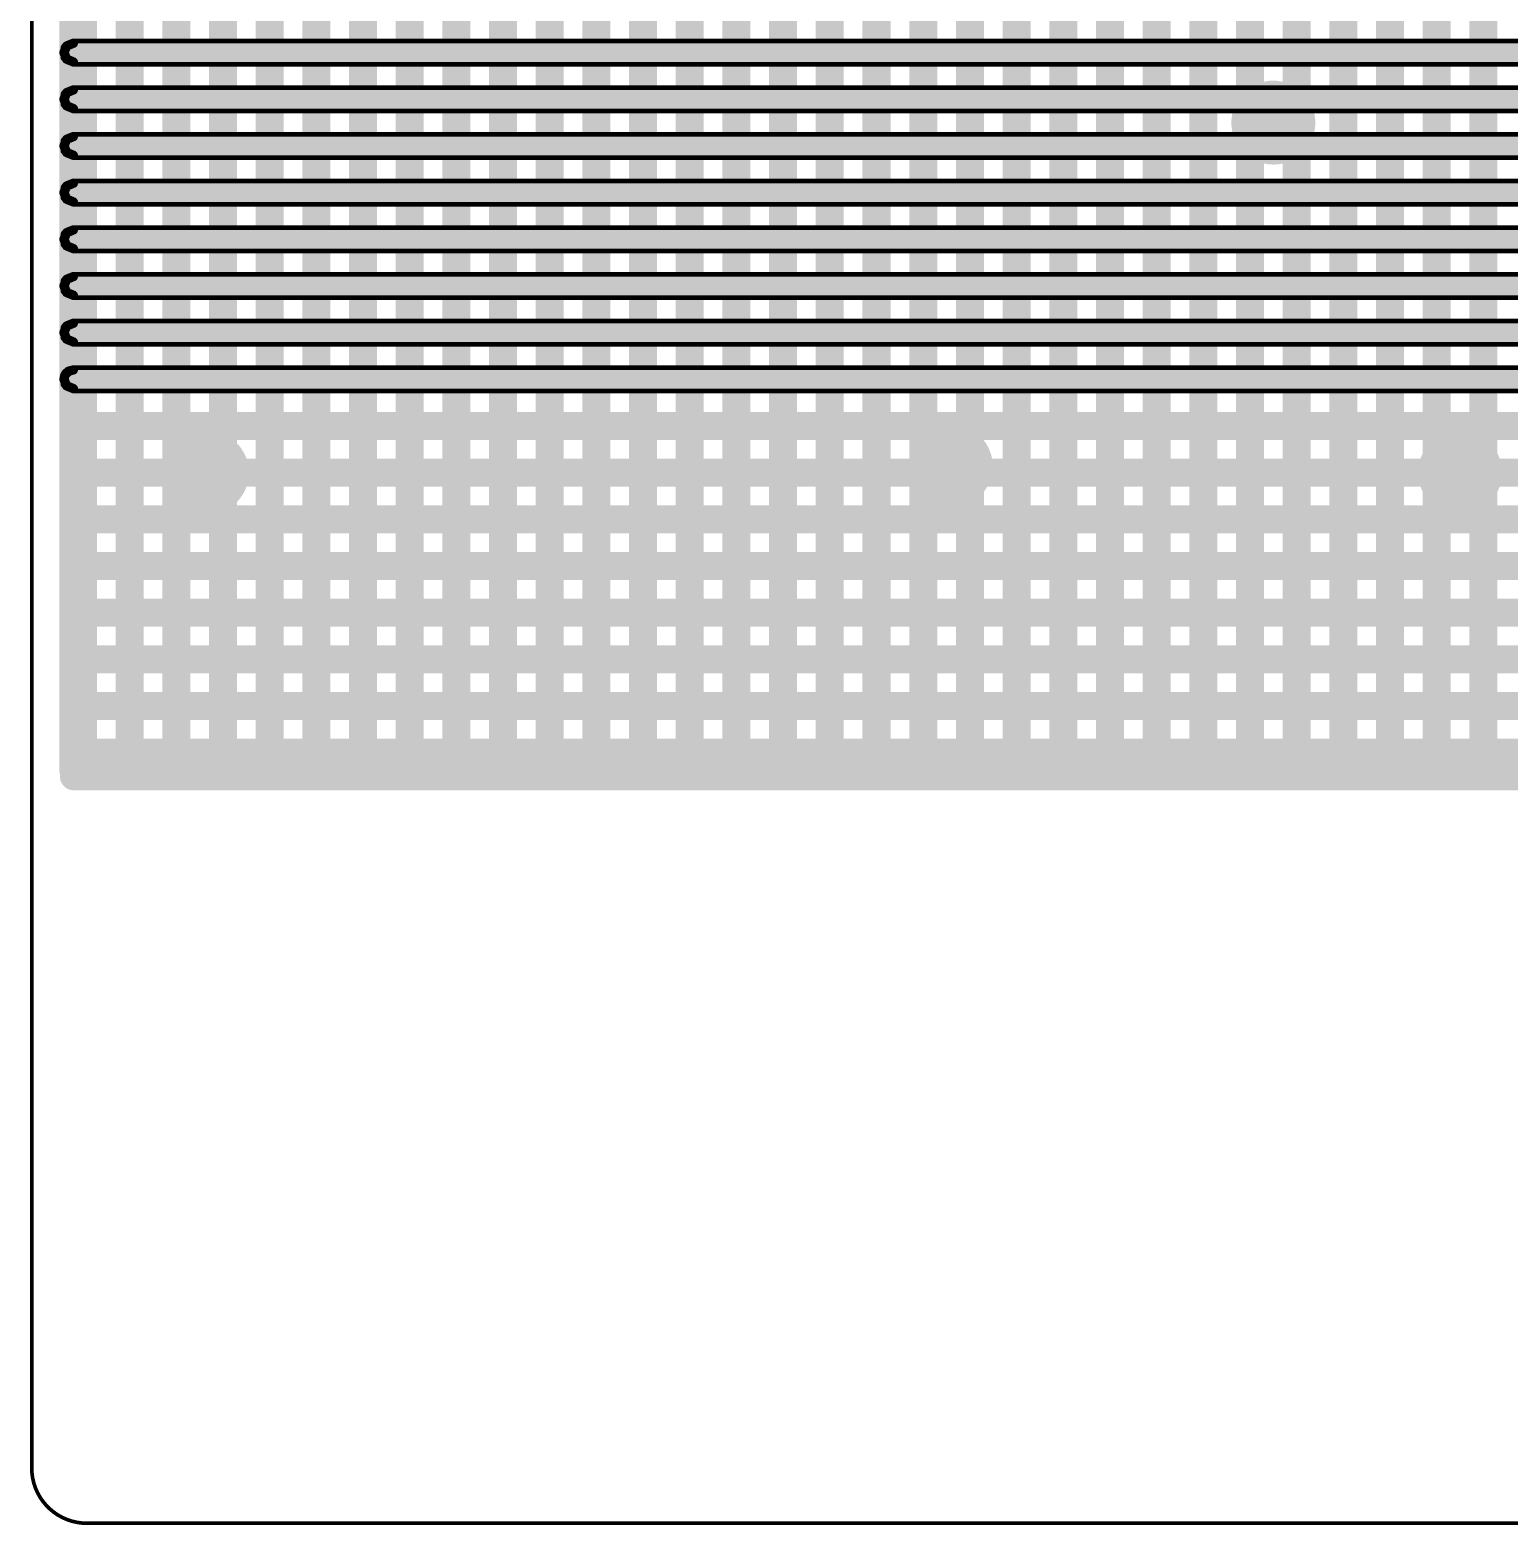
# Model space of a CAD drawing. Header units: millimetres. Extents: x 2260 to 2572, y -21 to 200.
# Drawn here: x 2325.19 to 2333.24, y 61.62 to 69.76 of the extents above; entities that cross this region are included whole.
import ezdxf

# ---------------------------------------------------------------- set-up
doc = ezdxf.new("R2010")
doc.units = ezdxf.units.MM
doc.layers.get('0').update_dxf_attribs({"lineweight": 18})
doc.layers.add('01', color=1, linetype='Continuous', lineweight=18)

# ---------------------------------------------------------------- blocks, each defined once
blk = doc.blocks.new('PAD_R1')
blk.add_lwpolyline([(0.25, 0, 0.5, 0.5, 1), (-0.25, 0, 0.5, 0.5, 1)], format="xyseb", close=True)

msp = doc.modelspace()

# ---------------------------------------------------------------- linework, layer by layer
at = {"layer": '01'}
msp.add_lwpolyline([(2325.2003, 61.9288, 0.02, 0.02, 0.414219), (2325.5003, 61.6288, 0.02, 0.02, 0), (2350.4001, 61.6288, 0.02, 0.02, 0.414219), (2350.7001, 61.9288, 0.02, 0.02, 0), (2350.7001, 141.2913, 0.02, 0.02, 0.414219), (2350.4001, 141.5913, 0.02, 0.02, 0), (2325.5003, 141.5913, 0.02, 0.02, 0.414219), (2325.2003, 141.2913, 0.02, 0.02, 0)], format="xyseb", close=True, dxfattribs=at)
for points in [[(2325.4264, 137.5361, 0.1524, 0.1524, 0), (2325.4264, 65.7287, 0.1524, 0.1524, 0)], [(2325.4782, 137.5361, 0.1524, 0.1524, 0), (2325.4782, 65.7287, 0.1524, 0.1524, 0)], [(2325.7322, 137.5361, 0.1524, 0.1524, 0), (2325.7322, 65.7287, 0.1524, 0.1524, 0)], [(2325.9862, 137.5361, 0.1524, 0.1524, 0), (2325.9862, 65.7287, 0.1524, 0.1524, 0)], [(2326.2402, 137.5361, 0.1524, 0.1524, 0), (2326.2402, 65.7287, 0.1524, 0.1524, 0)], [(2326.4942, 137.5361, 0.1524, 0.1524, 0), (2326.4942, 65.7287, 0.1524, 0.1524, 0)], [(2326.7482, 137.5361, 0.1524, 0.1524, 0), (2326.7482, 65.7287, 0.1524, 0.1524, 0)], [(2327.0022, 137.5361, 0.1524, 0.1524, 0), (2327.0022, 65.7287, 0.1524, 0.1524, 0)], [(2327.2562, 137.5361, 0.1524, 0.1524, 0), (2327.2562, 65.7287, 0.1524, 0.1524, 0)], [(2327.5102, 137.5361, 0.1524, 0.1524, 0), (2327.5102, 65.7287, 0.1524, 0.1524, 0)], [(2327.7642, 137.5361, 0.1524, 0.1524, 0), (2327.7642, 65.7287, 0.1524, 0.1524, 0)], [(2328.0182, 137.5361, 0.1524, 0.1524, 0), (2328.0182, 65.7287, 0.1524, 0.1524, 0)], [(2328.2722, 137.5361, 0.1524, 0.1524, 0), (2328.2722, 65.7287, 0.1524, 0.1524, 0)], [(2328.5262, 137.5361, 0.1524, 0.1524, 0), (2328.5262, 65.7287, 0.1524, 0.1524, 0)], [(2328.7802, 137.5361, 0.1524, 0.1524, 0), (2328.7802, 65.7287, 0.1524, 0.1524, 0)], [(2329.0342, 137.5361, 0.1524, 0.1524, 0), (2329.0342, 65.7287, 0.1524, 0.1524, 0)], [(2329.2882, 137.5361, 0.1524, 0.1524, 0), (2329.2882, 65.7287, 0.1524, 0.1524, 0)], [(2329.5422, 137.5361, 0.1524, 0.1524, 0), (2329.5422, 65.7287, 0.1524, 0.1524, 0)], [(2329.7962, 137.5361, 0.1524, 0.1524, 0), (2329.7962, 65.7287, 0.1524, 0.1524, 0)], [(2330.0502, 137.5361, 0.1524, 0.1524, 0), (2330.0502, 65.7287, 0.1524, 0.1524, 0)], [(2330.3042, 137.5361, 0.1524, 0.1524, 0), (2330.3042, 65.7287, 0.1524, 0.1524, 0)], [(2330.5582, 137.5361, 0.1524, 0.1524, 0), (2330.5582, 65.7287, 0.1524, 0.1524, 0)], [(2330.8122, 137.5361, 0.1524, 0.1524, 0), (2330.8122, 65.7287, 0.1524, 0.1524, 0)], [(2331.0662, 137.5361, 0.1524, 0.1524, 0), (2331.0662, 65.7287, 0.1524, 0.1524, 0)], [(2331.3202, 137.5361, 0.1524, 0.1524, 0), (2331.3202, 65.7287, 0.1524, 0.1524, 0)], [(2331.5742, 137.5361, 0.1524, 0.1524, 0), (2331.5742, 65.7287, 0.1524, 0.1524, 0)], [(2331.8282, 137.5361, 0.1524, 0.1524, 0), (2331.8282, 65.7287, 0.1524, 0.1524, 0)], [(2332.0822, 137.5361, 0.1524, 0.1524, 0), (2332.0822, 65.7287, 0.1524, 0.1524, 0)], [(2332.3362, 137.5361, 0.1524, 0.1524, 0), (2332.3362, 65.7287, 0.1524, 0.1524, 0)], [(2332.5902, 137.5361, 0.1524, 0.1524, 0), (2332.5902, 65.7287, 0.1524, 0.1524, 0)], [(2332.8442, 137.5361, 0.1524, 0.1524, 0), (2332.8442, 65.7287, 0.1524, 0.1524, 0)], [(2333.0982, 137.5361, 0.1524, 0.1524, 0), (2333.0982, 65.7287, 0.1524, 0.1524, 0)], [(2325.3904, 69.6693, 0.0508, 0.0508, 0), (2325.3756, 69.6333, 0.0508, 0.0508, 0)], [(2325.3815, 69.6782, 0.0254, 0.0254, 0), (2325.3629, 69.6333, 0.0254, 0.0254, 0)], [(2337.048, 69.6587, 0.0508, 0.0508, 0), (2325.3824, 69.6587, 0.0508, 0.0508, 0)], [(2325.4264, 69.6841, 0.0508, 0.0508, 0), (2325.3904, 69.6693, 0.0508, 0.0508, 0)], [(2325.4264, 69.6968, 0.0254, 0.0254, 0), (2325.3815, 69.6782, 0.0254, 0.0254, 0)], [(2337.048, 69.6841, 0.0508, 0.0508, 0), (2325.4264, 69.6841, 0.0508, 0.0508, 0)], [(2337.048, 69.6841, 0.0508, 0.0508, 0), (2325.4264, 69.6841, 0.0508, 0.0508, 0)], [(2337.0607, 69.6968, 0.0254, 0.0254, 0), (2325.4264, 69.6968, 0.0254, 0.0254, 0)], [(2337.048, 69.6333, 0.0508, 0.0508, 0), (2325.3756, 69.6333, 0.0508, 0.0508, 0)], [(2325.3756, 69.6333, 0.0508, 0.0508, 0), (2325.3904, 69.5974, 0.0508, 0.0508, 0)], [(2325.3629, 69.6333, 0.0254, 0.0254, 0), (2325.3815, 69.5884, 0.0254, 0.0254, 0)], [(2337.048, 69.6079, 0.0508, 0.0508, 0), (2325.3824, 69.6079, 0.0508, 0.0508, 0)], [(2325.3904, 69.5974, 0.0508, 0.0508, 0), (2325.4264, 69.5825, 0.0508, 0.0508, 0)], [(2325.3815, 69.5884, 0.0254, 0.0254, 0), (2325.4264, 69.5698, 0.0254, 0.0254, 0)], [(2337.048, 69.5825, 0.0508, 0.0508, 0), (2325.4264, 69.5825, 0.0508, 0.0508, 0)], [(2325.4264, 69.5825, 0.0508, 0.0508, 0), (2337.048, 69.5825, 0.0508, 0.0508, 0)], [(2325.4264, 69.5698, 0.0254, 0.0254, 0), (2337.0607, 69.5698, 0.0254, 0.0254, 0)], [(2325.3904, 69.4153, 0.0508, 0.0508, 0), (2325.3756, 69.3793, 0.0508, 0.0508, 0)], [(2325.3815, 69.4242, 0.0254, 0.0254, 0), (2325.3629, 69.3793, 0.0254, 0.0254, 0)], [(2337.048, 69.4047, 0.0508, 0.0508, 0), (2325.3824, 69.4047, 0.0508, 0.0508, 0)], [(2325.4264, 69.4301, 0.0508, 0.0508, 0), (2325.3904, 69.4153, 0.0508, 0.0508, 0)], [(2325.4264, 69.4428, 0.0254, 0.0254, 0), (2325.3815, 69.4242, 0.0254, 0.0254, 0)], [(2337.048, 69.4301, 0.0508, 0.0508, 0), (2325.4264, 69.4301, 0.0508, 0.0508, 0)], [(2337.048, 69.4301, 0.0508, 0.0508, 0), (2325.4264, 69.4301, 0.0508, 0.0508, 0)], [(2337.0607, 69.4428, 0.0254, 0.0254, 0), (2325.4264, 69.4428, 0.0254, 0.0254, 0)], [(2337.048, 69.3793, 0.0508, 0.0508, 0), (2325.3756, 69.3793, 0.0508, 0.0508, 0)], [(2325.3756, 69.3793, 0.0508, 0.0508, 0), (2325.3904, 69.3434, 0.0508, 0.0508, 0)], [(2325.3629, 69.3793, 0.0254, 0.0254, 0), (2325.3815, 69.3344, 0.0254, 0.0254, 0)], [(2337.048, 69.3539, 0.0508, 0.0508, 0), (2325.3824, 69.3539, 0.0508, 0.0508, 0)], [(2325.3904, 69.3434, 0.0508, 0.0508, 0), (2325.4264, 69.3285, 0.0508, 0.0508, 0)], [(2325.3815, 69.3344, 0.0254, 0.0254, 0), (2325.4264, 69.3158, 0.0254, 0.0254, 0)], [(2337.048, 69.3285, 0.0508, 0.0508, 0), (2325.4264, 69.3285, 0.0508, 0.0508, 0)], [(2325.4264, 69.3285, 0.0508, 0.0508, 0), (2337.048, 69.3285, 0.0508, 0.0508, 0)], [(2325.4264, 69.3158, 0.0254, 0.0254, 0), (2337.0607, 69.3158, 0.0254, 0.0254, 0)], [(2325.3904, 69.1613, 0.0508, 0.0508, 0), (2325.3756, 69.1253, 0.0508, 0.0508, 0)], [(2325.3815, 69.1702, 0.0254, 0.0254, 0), (2325.3629, 69.1253, 0.0254, 0.0254, 0)], [(2337.048, 69.1507, 0.0508, 0.0508, 0), (2325.3824, 69.1507, 0.0508, 0.0508, 0)], [(2325.4264, 69.1761, 0.0508, 0.0508, 0), (2325.3904, 69.1613, 0.0508, 0.0508, 0)], [(2325.4264, 69.1888, 0.0254, 0.0254, 0), (2325.3815, 69.1702, 0.0254, 0.0254, 0)], [(2337.048, 69.1761, 0.0508, 0.0508, 0), (2325.4264, 69.1761, 0.0508, 0.0508, 0)], [(2337.048, 69.1761, 0.0508, 0.0508, 0), (2325.4264, 69.1761, 0.0508, 0.0508, 0)], [(2337.0607, 69.1888, 0.0254, 0.0254, 0), (2325.4264, 69.1888, 0.0254, 0.0254, 0)], [(2337.048, 69.1253, 0.0508, 0.0508, 0), (2325.3756, 69.1253, 0.0508, 0.0508, 0)], [(2325.3756, 69.1253, 0.0508, 0.0508, 0), (2325.3904, 69.0894, 0.0508, 0.0508, 0)], [(2325.3629, 69.1253, 0.0254, 0.0254, 0), (2325.3815, 69.0804, 0.0254, 0.0254, 0)], [(2337.048, 69.0999, 0.0508, 0.0508, 0), (2325.3824, 69.0999, 0.0508, 0.0508, 0)], [(2325.3904, 69.0894, 0.0508, 0.0508, 0), (2325.4264, 69.0745, 0.0508, 0.0508, 0)], [(2325.3815, 69.0804, 0.0254, 0.0254, 0), (2325.4264, 69.0618, 0.0254, 0.0254, 0)], [(2337.048, 69.0745, 0.0508, 0.0508, 0), (2325.4264, 69.0745, 0.0508, 0.0508, 0)], [(2325.4264, 69.0745, 0.0508, 0.0508, 0), (2337.048, 69.0745, 0.0508, 0.0508, 0)], [(2325.4264, 69.0618, 0.0254, 0.0254, 0), (2337.0607, 69.0618, 0.0254, 0.0254, 0)], [(2325.3904, 68.9073, 0.0508, 0.0508, 0), (2325.3756, 68.8713, 0.0508, 0.0508, 0)], [(2325.4264, 68.9221, 0.0508, 0.0508, 0), (2325.3904, 68.9073, 0.0508, 0.0508, 0)], [(2325.4264, 68.9348, 0.0254, 0.0254, 0), (2325.3815, 68.9162, 0.0254, 0.0254, 0)], [(2337.048, 68.9221, 0.0508, 0.0508, 0), (2325.4264, 68.9221, 0.0508, 0.0508, 0)], [(2337.048, 68.9221, 0.0508, 0.0508, 0), (2325.4264, 68.9221, 0.0508, 0.0508, 0)], [(2337.0607, 68.9348, 0.0254, 0.0254, 0), (2325.4264, 68.9348, 0.0254, 0.0254, 0)], [(2325.3815, 68.9162, 0.0254, 0.0254, 0), (2325.3629, 68.8713, 0.0254, 0.0254, 0)], [(2337.048, 68.8713, 0.0508, 0.0508, 0), (2325.3756, 68.8713, 0.0508, 0.0508, 0)], [(2325.3756, 68.8713, 0.0508, 0.0508, 0), (2325.3904, 68.8354, 0.0508, 0.0508, 0)], [(2325.3629, 68.8713, 0.0254, 0.0254, 0), (2325.3815, 68.8264, 0.0254, 0.0254, 0)], [(2337.048, 68.8967, 0.0508, 0.0508, 0), (2325.3824, 68.8967, 0.0508, 0.0508, 0)], [(2337.048, 68.8459, 0.0508, 0.0508, 0), (2325.3824, 68.8459, 0.0508, 0.0508, 0)], [(2325.3904, 68.8354, 0.0508, 0.0508, 0), (2325.4264, 68.8205, 0.0508, 0.0508, 0)], [(2325.3815, 68.8264, 0.0254, 0.0254, 0), (2325.4264, 68.8078, 0.0254, 0.0254, 0)], [(2337.048, 68.8205, 0.0508, 0.0508, 0), (2325.4264, 68.8205, 0.0508, 0.0508, 0)], [(2325.4264, 68.8205, 0.0508, 0.0508, 0), (2337.048, 68.8205, 0.0508, 0.0508, 0)], [(2325.4264, 68.8078, 0.0254, 0.0254, 0), (2337.0607, 68.8078, 0.0254, 0.0254, 0)], [(2325.4264, 68.6681, 0.0508, 0.0508, 0), (2325.3904, 68.6533, 0.0508, 0.0508, 0)], [(2325.4264, 68.6808, 0.0254, 0.0254, 0), (2325.3815, 68.6622, 0.0254, 0.0254, 0)], [(2337.048, 68.6681, 0.0508, 0.0508, 0), (2325.4264, 68.6681, 0.0508, 0.0508, 0)], [(2337.048, 68.6681, 0.0508, 0.0508, 0), (2325.4264, 68.6681, 0.0508, 0.0508, 0)], [(2337.0607, 68.6808, 0.0254, 0.0254, 0), (2325.4264, 68.6808, 0.0254, 0.0254, 0)], [(2325.3904, 68.6533, 0.0508, 0.0508, 0), (2325.3756, 68.6173, 0.0508, 0.0508, 0)], [(2325.3815, 68.6622, 0.0254, 0.0254, 0), (2325.3629, 68.6173, 0.0254, 0.0254, 0)], [(2337.048, 68.6173, 0.0508, 0.0508, 0), (2325.3756, 68.6173, 0.0508, 0.0508, 0)], [(2325.3756, 68.6173, 0.0508, 0.0508, 0), (2325.3904, 68.5814, 0.0508, 0.0508, 0)], [(2325.3629, 68.6173, 0.0254, 0.0254, 0), (2325.3815, 68.5724, 0.0254, 0.0254, 0)], [(2337.048, 68.6427, 0.0508, 0.0508, 0), (2325.3824, 68.6427, 0.0508, 0.0508, 0)], [(2337.048, 68.5919, 0.0508, 0.0508, 0), (2325.3824, 68.5919, 0.0508, 0.0508, 0)], [(2325.3904, 68.5814, 0.0508, 0.0508, 0), (2325.4264, 68.5665, 0.0508, 0.0508, 0)], [(2325.3815, 68.5724, 0.0254, 0.0254, 0), (2325.4264, 68.5538, 0.0254, 0.0254, 0)], [(2337.048, 68.5665, 0.0508, 0.0508, 0), (2325.4264, 68.5665, 0.0508, 0.0508, 0)], [(2325.4264, 68.5665, 0.0508, 0.0508, 0), (2337.048, 68.5665, 0.0508, 0.0508, 0)], [(2325.4264, 68.5538, 0.0254, 0.0254, 0), (2337.0607, 68.5538, 0.0254, 0.0254, 0)], [(2325.3904, 68.3993, 0.0508, 0.0508, 0), (2325.3756, 68.3633, 0.0508, 0.0508, 0)], [(2325.3815, 68.4082, 0.0254, 0.0254, 0), (2325.3629, 68.3633, 0.0254, 0.0254, 0)], [(2337.048, 68.3633, 0.0508, 0.0508, 0), (2325.3756, 68.3633, 0.0508, 0.0508, 0)], [(2325.3756, 68.3633, 0.0508, 0.0508, 0), (2325.3904, 68.3274, 0.0508, 0.0508, 0)], [(2325.3629, 68.3633, 0.0254, 0.0254, 0), (2325.3815, 68.3184, 0.0254, 0.0254, 0)], [(2337.048, 68.3887, 0.0508, 0.0508, 0), (2325.3824, 68.3887, 0.0508, 0.0508, 0)], [(2337.048, 68.3379, 0.0508, 0.0508, 0), (2325.3824, 68.3379, 0.0508, 0.0508, 0)], [(2325.4264, 68.4141, 0.0508, 0.0508, 0), (2325.3904, 68.3993, 0.0508, 0.0508, 0)], [(2325.4264, 68.4268, 0.0254, 0.0254, 0), (2325.3815, 68.4082, 0.0254, 0.0254, 0)], [(2337.048, 68.4141, 0.0508, 0.0508, 0), (2325.4264, 68.4141, 0.0508, 0.0508, 0)], [(2337.048, 68.4141, 0.0508, 0.0508, 0), (2325.4264, 68.4141, 0.0508, 0.0508, 0)], [(2337.0607, 68.4268, 0.0254, 0.0254, 0), (2325.4264, 68.4268, 0.0254, 0.0254, 0)], [(2325.3904, 68.3274, 0.0508, 0.0508, 0), (2325.4264, 68.3125, 0.0508, 0.0508, 0)], [(2325.3815, 68.3184, 0.0254, 0.0254, 0), (2325.4264, 68.2998, 0.0254, 0.0254, 0)], [(2337.048, 68.3125, 0.0508, 0.0508, 0), (2325.4264, 68.3125, 0.0508, 0.0508, 0)], [(2325.4264, 68.3125, 0.0508, 0.0508, 0), (2337.048, 68.3125, 0.0508, 0.0508, 0)], [(2325.4264, 68.2998, 0.0254, 0.0254, 0), (2337.0607, 68.2998, 0.0254, 0.0254, 0)], [(2325.3904, 68.1453, 0.0508, 0.0508, 0), (2325.3756, 68.1093, 0.0508, 0.0508, 0)], [(2325.3815, 68.1542, 0.0254, 0.0254, 0), (2325.3629, 68.1093, 0.0254, 0.0254, 0)], [(2337.048, 68.1093, 0.0508, 0.0508, 0), (2325.3756, 68.1093, 0.0508, 0.0508, 0)], [(2325.3756, 68.1093, 0.0508, 0.0508, 0), (2325.3904, 68.0734, 0.0508, 0.0508, 0)], [(2325.3629, 68.1093, 0.0254, 0.0254, 0), (2325.3815, 68.0644, 0.0254, 0.0254, 0)], [(2337.048, 68.1347, 0.0508, 0.0508, 0), (2325.3824, 68.1347, 0.0508, 0.0508, 0)], [(2325.4264, 68.1601, 0.0508, 0.0508, 0), (2325.3904, 68.1453, 0.0508, 0.0508, 0)], [(2325.4264, 68.1728, 0.0254, 0.0254, 0), (2325.3815, 68.1542, 0.0254, 0.0254, 0)], [(2337.048, 68.1601, 0.0508, 0.0508, 0), (2325.4264, 68.1601, 0.0508, 0.0508, 0)], [(2337.048, 68.1601, 0.0508, 0.0508, 0), (2325.4264, 68.1601, 0.0508, 0.0508, 0)], [(2337.0607, 68.1728, 0.0254, 0.0254, 0), (2325.4264, 68.1728, 0.0254, 0.0254, 0)], [(2337.048, 68.0839, 0.0508, 0.0508, 0), (2325.3824, 68.0839, 0.0508, 0.0508, 0)], [(2325.3904, 68.0734, 0.0508, 0.0508, 0), (2325.4264, 68.0585, 0.0508, 0.0508, 0)], [(2325.3815, 68.0644, 0.0254, 0.0254, 0), (2325.4264, 68.0458, 0.0254, 0.0254, 0)], [(2337.048, 68.0585, 0.0508, 0.0508, 0), (2325.4264, 68.0585, 0.0508, 0.0508, 0)], [(2325.4264, 68.0585, 0.0508, 0.0508, 0), (2337.048, 68.0585, 0.0508, 0.0508, 0)], [(2325.4264, 68.0458, 0.0254, 0.0254, 0), (2337.0607, 68.0458, 0.0254, 0.0254, 0)], [(2325.3815, 67.9002, 0.0254, 0.0254, 0), (2325.3629, 67.8553, 0.0254, 0.0254, 0)], [(2325.3801, 67.8762, 0.0508, 0.0508, 0), (2325.3756, 67.8553, 0.0508, 0.0508, 0)], [(2350.5249, 67.8553, 0.0508, 0.0508, 0), (2325.3756, 67.8553, 0.0508, 0.0508, 0)], [(2325.3756, 67.8553, 0.0508, 0.0508, 0), (2325.3904, 67.8194, 0.0508, 0.0508, 0)], [(2325.4, 67.8987, 0.0508, 0.0508, 0), (2325.3801, 67.8762, 0.0508, 0.0508, 0)], [(2339.3745, 67.8867, 0.0508, 0.0508, 0), (2325.3859, 67.8867, 0.0508, 0.0508, 0)], [(2325.4264, 67.9188, 0.0254, 0.0254, 0), (2325.3815, 67.9002, 0.0254, 0.0254, 0)], [(2325.4264, 67.9061, 0.0508, 0.0508, 0), (2325.4, 67.8987, 0.0508, 0.0508, 0)], [(2337.048, 67.9061, 0.0508, 0.0508, 0), (2325.4264, 67.9061, 0.0508, 0.0508, 0)], [(2337.0607, 67.9188, 0.0254, 0.0254, 0), (2325.4264, 67.9188, 0.0254, 0.0254, 0)], [(2325.3629, 67.8553, 0.0254, 0.0254, 0), (2325.3815, 67.8104, 0.0254, 0.0254, 0)], [(2350.5181, 67.8299, 0.0508, 0.0508, 0), (2325.3824, 67.8299, 0.0508, 0.0508, 0)], [(2325.3904, 67.8194, 0.0508, 0.0508, 0), (2325.4264, 67.8045, 0.0508, 0.0508, 0)], [(2325.3815, 67.8104, 0.0254, 0.0254, 0), (2325.4264, 67.7918, 0.0254, 0.0254, 0)], [(2350.4741, 67.8045, 0.0508, 0.0508, 0), (2325.4264, 67.8045, 0.0508, 0.0508, 0)], [(2325.4264, 67.8045, 0.0508, 0.0508, 0), (2350.4741, 67.8045, 0.0508, 0.0508, 0)], [(2325.4264, 67.7918, 0.0254, 0.0254, 0), (2350.4741, 67.7918, 0.0254, 0.0254, 0)], [(2350.4741, 67.6013, 0.1524, 0.1524, 0), (2325.4264, 67.6013, 0.1524, 0.1524, 0)], [(2350.4741, 67.3473, 0.1524, 0.1524, 0), (2325.4264, 67.3473, 0.1524, 0.1524, 0)], [(2350.4741, 67.0933, 0.1524, 0.1524, 0), (2325.4264, 67.0933, 0.1524, 0.1524, 0)], [(2350.4741, 66.8393, 0.1524, 0.1524, 0), (2325.4264, 66.8393, 0.1524, 0.1524, 0)], [(2350.4741, 66.5853, 0.1524, 0.1524, 0), (2325.4264, 66.5853, 0.1524, 0.1524, 0)], [(2350.4741, 66.3313, 0.1524, 0.1524, 0), (2325.4264, 66.3313, 0.1524, 0.1524, 0)], [(2350.4741, 66.0773, 0.1524, 0.1524, 0), (2325.4264, 66.0773, 0.1524, 0.1524, 0)], [(2350.4741, 65.8233, 0.1524, 0.1524, 0), (2325.4264, 65.8233, 0.1524, 0.1524, 0)], [(2325.4299, 65.694, 0.1524, 0.1524, 0), (2350.479, 65.694, 0.1524, 0.1524, 0)]]:
    msp.add_lwpolyline(points, format="xyseb", dxfattribs=at)

# ---------------------------------------------------------------- block references
for p, xscale, yscale in [((2325.3824, 69.6587), -0.0508, 0.0508), ((2325.3904, 69.6693), -0.0508, 0.0508), ((2325.3904, 69.6693), -0.0508, 0.0508), ((2325.3815, 69.6782), -0.0254, 0.0254), ((2325.3815, 69.6782), -0.0254, 0.0254), ((2325.4264, 69.6841), -0.0508, 0.0508), ((2325.4264, 69.6841), -0.0508, 0.0508), ((2325.4264, 69.6841), -0.0508, 0.0508), ((2325.4264, 69.6968), -0.0254, 0.0254), ((2325.4264, 69.6968), -0.0254, 0.0254), ((2325.3756, 69.6333), -0.0508, 0.0508), ((2325.3756, 69.6333), -0.0508, 0.0508), ((2325.3756, 69.6333), -0.0508, 0.0508), ((2325.3629, 69.6333), -0.0254, 0.0254), ((2325.3629, 69.6333), -0.0254, 0.0254), ((2325.3824, 69.6079), -0.0508, 0.0508), ((2325.3904, 69.5974), -0.0508, 0.0508), ((2325.3904, 69.5974), -0.0508, 0.0508), ((2325.3815, 69.5884), -0.0254, 0.0254), ((2325.3815, 69.5884), -0.0254, 0.0254), ((2325.4264, 69.5825), -0.0508, 0.0508), ((2325.4264, 69.5825), -0.0508, 0.0508), ((2325.4264, 69.5825), -0.0508, 0.0508), ((2325.4264, 69.5698), -0.0254, 0.0254), ((2325.4264, 69.5698), -0.0254, 0.0254), ((2325.3824, 69.4047), -0.0508, 0.0508), ((2325.3904, 69.4153), -0.0508, 0.0508), ((2325.3904, 69.4153), -0.0508, 0.0508), ((2325.3815, 69.4242), -0.0254, 0.0254), ((2325.3815, 69.4242), -0.0254, 0.0254), ((2325.4264, 69.4301), -0.0508, 0.0508), ((2325.4264, 69.4301), -0.0508, 0.0508), ((2325.4264, 69.4301), -0.0508, 0.0508), ((2325.4264, 69.4428), -0.0254, 0.0254), ((2325.4264, 69.4428), -0.0254, 0.0254), ((2331.9552, 69.2523), -0.456945, 0.456945), ((2325.3756, 69.3793), -0.0508, 0.0508), ((2325.3756, 69.3793), -0.0508, 0.0508), ((2325.3756, 69.3793), -0.0508, 0.0508), ((2325.3629, 69.3793), -0.0254, 0.0254), ((2325.3629, 69.3793), -0.0254, 0.0254), ((2325.3824, 69.3539), -0.0508, 0.0508), ((2325.3904, 69.3434), -0.0508, 0.0508), ((2325.3904, 69.3434), -0.0508, 0.0508), ((2325.3815, 69.3344), -0.0254, 0.0254), ((2325.3815, 69.3344), -0.0254, 0.0254), ((2325.4264, 69.3285), -0.0508, 0.0508), ((2325.4264, 69.3285), -0.0508, 0.0508), ((2325.4264, 69.3285), -0.0508, 0.0508), ((2325.4264, 69.3158), -0.0254, 0.0254), ((2325.4264, 69.3158), -0.0254, 0.0254), ((2325.3824, 69.1507), -0.0508, 0.0508), ((2325.3904, 69.1613), -0.0508, 0.0508), ((2325.3904, 69.1613), -0.0508, 0.0508), ((2325.3815, 69.1702), -0.0254, 0.0254), ((2325.3815, 69.1702), -0.0254, 0.0254), ((2325.4264, 69.1761), -0.0508, 0.0508), ((2325.4264, 69.1761), -0.0508, 0.0508), ((2325.4264, 69.1761), -0.0508, 0.0508), ((2325.4264, 69.1888), -0.0254, 0.0254), ((2325.4264, 69.1888), -0.0254, 0.0254), ((2325.3756, 69.1253), -0.0508, 0.0508), ((2325.3756, 69.1253), -0.0508, 0.0508), ((2325.3756, 69.1253), -0.0508, 0.0508), ((2325.3629, 69.1253), -0.0254, 0.0254), ((2325.3629, 69.1253), -0.0254, 0.0254), ((2325.3824, 69.0999), -0.0508, 0.0508), ((2325.3904, 69.0894), -0.0508, 0.0508), ((2325.3904, 69.0894), -0.0508, 0.0508), ((2325.3815, 69.0804), -0.0254, 0.0254), ((2325.3815, 69.0804), -0.0254, 0.0254), ((2325.4264, 69.0745), -0.0508, 0.0508), ((2325.4264, 69.0745), -0.0508, 0.0508), ((2325.4264, 69.0745), -0.0508, 0.0508), ((2325.4264, 69.0618), -0.0254, 0.0254), ((2325.4264, 69.0618), -0.0254, 0.0254), ((2325.3904, 68.9073), -0.0508, 0.0508), ((2325.3904, 68.9073), -0.0508, 0.0508), ((2325.4264, 68.9221), -0.0508, 0.0508), ((2325.4264, 68.9221), -0.0508, 0.0508), ((2325.4264, 68.9221), -0.0508, 0.0508), ((2325.4264, 68.9348), -0.0254, 0.0254), ((2325.4264, 68.9348), -0.0254, 0.0254), ((2325.3756, 68.8713), -0.0508, 0.0508), ((2325.3756, 68.8713), -0.0508, 0.0508), ((2325.3756, 68.8713), -0.0508, 0.0508), ((2325.3629, 68.8713), -0.0254, 0.0254), ((2325.3629, 68.8713), -0.0254, 0.0254), ((2325.3824, 68.8967), -0.0508, 0.0508), ((2325.3824, 68.8459), -0.0508, 0.0508), ((2325.3904, 68.8354), -0.0508, 0.0508), ((2325.3904, 68.8354), -0.0508, 0.0508), ((2325.3815, 68.9162), -0.0254, 0.0254), ((2325.3815, 68.9162), -0.0254, 0.0254), ((2325.3815, 68.8264), -0.0254, 0.0254), ((2325.3815, 68.8264), -0.0254, 0.0254), ((2325.4264, 68.8205), -0.0508, 0.0508), ((2325.4264, 68.8205), -0.0508, 0.0508), ((2325.4264, 68.8205), -0.0508, 0.0508), ((2325.4264, 68.8078), -0.0254, 0.0254), ((2325.4264, 68.8078), -0.0254, 0.0254), ((2325.4264, 68.6681), -0.0508, 0.0508), ((2325.4264, 68.6681), -0.0508, 0.0508), ((2325.4264, 68.6681), -0.0508, 0.0508), ((2325.4264, 68.6808), -0.0254, 0.0254), ((2325.4264, 68.6808), -0.0254, 0.0254), ((2325.3756, 68.6173), -0.0508, 0.0508), ((2325.3756, 68.6173), -0.0508, 0.0508), ((2325.3756, 68.6173), -0.0508, 0.0508), ((2325.3629, 68.6173), -0.0254, 0.0254), ((2325.3629, 68.6173), -0.0254, 0.0254), ((2325.3824, 68.6427), -0.0508, 0.0508), ((2325.3824, 68.5919), -0.0508, 0.0508), ((2325.3904, 68.6533), -0.0508, 0.0508), ((2325.3904, 68.6533), -0.0508, 0.0508), ((2325.3904, 68.5814), -0.0508, 0.0508), ((2325.3904, 68.5814), -0.0508, 0.0508), ((2325.3815, 68.6622), -0.0254, 0.0254), ((2325.3815, 68.6622), -0.0254, 0.0254), ((2325.3815, 68.5724), -0.0254, 0.0254), ((2325.3815, 68.5724), -0.0254, 0.0254), ((2325.4264, 68.5665), -0.0508, 0.0508), ((2325.4264, 68.5665), -0.0508, 0.0508), ((2325.4264, 68.5665), -0.0508, 0.0508), ((2325.4264, 68.5538), -0.0254, 0.0254), ((2325.4264, 68.5538), -0.0254, 0.0254), ((2325.3756, 68.3633), -0.0508, 0.0508), ((2325.3756, 68.3633), -0.0508, 0.0508), ((2325.3756, 68.3633), -0.0508, 0.0508), ((2325.3629, 68.3633), -0.0254, 0.0254), ((2325.3629, 68.3633), -0.0254, 0.0254), ((2325.3824, 68.3887), -0.0508, 0.0508), ((2325.3824, 68.3379), -0.0508, 0.0508), ((2325.3904, 68.3993), -0.0508, 0.0508), ((2325.3904, 68.3993), -0.0508, 0.0508), ((2325.3815, 68.4082), -0.0254, 0.0254), ((2325.3815, 68.4082), -0.0254, 0.0254), ((2325.4264, 68.4141), -0.0508, 0.0508), ((2325.4264, 68.4141), -0.0508, 0.0508), ((2325.4264, 68.4141), -0.0508, 0.0508), ((2325.4264, 68.4268), -0.0254, 0.0254), ((2325.4264, 68.4268), -0.0254, 0.0254), ((2325.3904, 68.3274), -0.0508, 0.0508), ((2325.3904, 68.3274), -0.0508, 0.0508), ((2325.3815, 68.3184), -0.0254, 0.0254), ((2325.3815, 68.3184), -0.0254, 0.0254), ((2325.4264, 68.3125), -0.0508, 0.0508), ((2325.4264, 68.3125), -0.0508, 0.0508), ((2325.4264, 68.3125), -0.0508, 0.0508), ((2325.4264, 68.2998), -0.0254, 0.0254), ((2325.4264, 68.2998), -0.0254, 0.0254), ((2325.3756, 68.1093), -0.0508, 0.0508), ((2325.3756, 68.1093), -0.0508, 0.0508), ((2325.3756, 68.1093), -0.0508, 0.0508), ((2325.3629, 68.1093), -0.0254, 0.0254), ((2325.3629, 68.1093), -0.0254, 0.0254), ((2325.3824, 68.1347), -0.0508, 0.0508), ((2325.3904, 68.1453), -0.0508, 0.0508), ((2325.3904, 68.1453), -0.0508, 0.0508), ((2325.3815, 68.1542), -0.0254, 0.0254), ((2325.3815, 68.1542), -0.0254, 0.0254), ((2325.4264, 68.1601), -0.0508, 0.0508), ((2325.4264, 68.1601), -0.0508, 0.0508), ((2325.4264, 68.1601), -0.0508, 0.0508), ((2325.4264, 68.1728), -0.0254, 0.0254), ((2325.4264, 68.1728), -0.0254, 0.0254), ((2325.3824, 68.0839), -0.0508, 0.0508), ((2325.3904, 68.0734), -0.0508, 0.0508), ((2325.3904, 68.0734), -0.0508, 0.0508), ((2325.3815, 68.0644), -0.0254, 0.0254), ((2325.3815, 68.0644), -0.0254, 0.0254), ((2325.4264, 68.0585), -0.0508, 0.0508), ((2325.4264, 68.0585), -0.0508, 0.0508), ((2325.4264, 68.0585), -0.0508, 0.0508), ((2325.4264, 68.0458), -0.0254, 0.0254), ((2325.4264, 68.0458), -0.0254, 0.0254), ((2325.3756, 67.8553), -0.0508, 0.0508), ((2325.3756, 67.8553), -0.0508, 0.0508), ((2325.3756, 67.8553), -0.0508, 0.0508), ((2325.3801, 67.8762), -0.0508, 0.0508), ((2325.3801, 67.8762), -0.0508, 0.0508), ((2325.3859, 67.8867), -0.0508, 0.0508), ((2325.3815, 67.9002), -0.0254, 0.0254), ((2325.3815, 67.9002), -0.0254, 0.0254), ((2325.4, 67.8987), -0.0508, 0.0508), ((2325.4, 67.8987), -0.0508, 0.0508), ((2325.4264, 67.9061), -0.0508, 0.0508), ((2325.4264, 67.9061), -0.0508, 0.0508), ((2325.4264, 67.9188), -0.0254, 0.0254), ((2325.4264, 67.9188), -0.0254, 0.0254), ((2325.3629, 67.8553), -0.0254, 0.0254), ((2325.3629, 67.8553), -0.0254, 0.0254), ((2325.3824, 67.8299), -0.0508, 0.0508), ((2325.3904, 67.8194), -0.0508, 0.0508), ((2325.3904, 67.8194), -0.0508, 0.0508), ((2325.3815, 67.8104), -0.0254, 0.0254), ((2325.3815, 67.8104), -0.0254, 0.0254), ((2325.4264, 67.8045), -0.0508, 0.0508), ((2325.4264, 67.8045), -0.0508, 0.0508), ((2325.4264, 67.8045), -0.0508, 0.0508), ((2325.4264, 67.7918), -0.0254, 0.0254), ((2325.4264, 67.7918), -0.0254, 0.0254), ((2325.4264, 67.6013), -0.1524, 0.1524), ((2326.1533, 67.3473), -0.456945, 0.456945), ((2330.2, 67.3824), -0.456945, 0.456945), ((2332.9712, 67.3473), -0.456945, 0.456945), ((2325.4264, 67.3473), -0.1524, 0.1524), ((2325.4264, 67.0933), -0.1524, 0.1524), ((2325.4264, 66.8393), -0.1524, 0.1524), ((2325.4264, 66.5853), -0.1524, 0.1524), ((2325.4264, 66.3313), -0.1524, 0.1524), ((2325.4264, 66.0773), -0.1524, 0.1524), ((2325.4264, 65.8233), -0.1524, 0.1524), ((2325.4264, 65.7287), -0.1524, 0.1524), ((2325.4299, 65.694), -0.1524, 0.1524), ((2325.4782, 65.7287), -0.1524, 0.1524), ((2325.7322, 65.7287), -0.1524, 0.1524), ((2325.9862, 65.7287), -0.1524, 0.1524), ((2326.2402, 65.7287), -0.1524, 0.1524), ((2326.4942, 65.7287), -0.1524, 0.1524), ((2326.7482, 65.7287), -0.1524, 0.1524), ((2327.0022, 65.7287), -0.1524, 0.1524), ((2327.2562, 65.7287), -0.1524, 0.1524), ((2327.5102, 65.7287), -0.1524, 0.1524), ((2327.7642, 65.7287), -0.1524, 0.1524), ((2328.0182, 65.7287), -0.1524, 0.1524), ((2328.2722, 65.7287), -0.1524, 0.1524), ((2328.5262, 65.7287), -0.1524, 0.1524), ((2328.7802, 65.7287), -0.1524, 0.1524), ((2329.0342, 65.7287), -0.1524, 0.1524), ((2329.2882, 65.7287), -0.1524, 0.1524), ((2329.5422, 65.7287), -0.1524, 0.1524), ((2329.7962, 65.7287), -0.1524, 0.1524), ((2330.0502, 65.7287), -0.1524, 0.1524), ((2330.3042, 65.7287), -0.1524, 0.1524), ((2330.5582, 65.7287), -0.1524, 0.1524), ((2330.8122, 65.7287), -0.1524, 0.1524), ((2331.0662, 65.7287), -0.1524, 0.1524), ((2331.3202, 65.7287), -0.1524, 0.1524), ((2331.5742, 65.7287), -0.1524, 0.1524), ((2331.8282, 65.7287), -0.1524, 0.1524), ((2332.0822, 65.7287), -0.1524, 0.1524), ((2332.3362, 65.7287), -0.1524, 0.1524), ((2332.5902, 65.7287), -0.1524, 0.1524), ((2332.8442, 65.7287), -0.1524, 0.1524), ((2333.0982, 65.7287), -0.1524, 0.1524)]:
    msp.add_blockref('PAD_R1', p, dxfattribs=dict(at, xscale=xscale, yscale=yscale))

doc.saveas('drawing.dxf')
